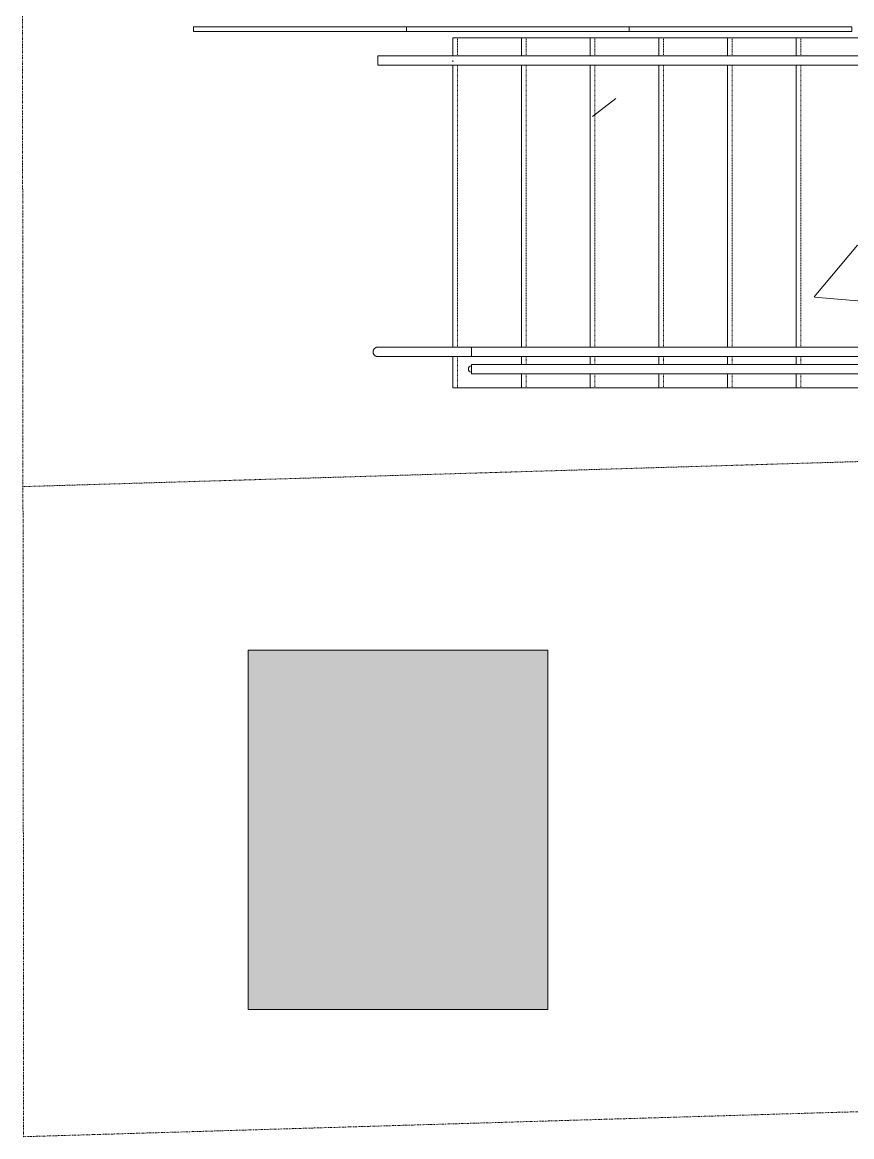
# Model space of a CAD drawing. Header units: inches. Extents: x -1551 to 2054, y 9767 to 12269.
# Drawn here: x -22.4 to 110.3, y 9767.3 to 9945.7 of the extents above; entities that cross this region are included whole.
import ezdxf

# ---------------------------------------------------------------- set-up
doc = ezdxf.new("R2010")
doc.units = ezdxf.units.IN
doc.header["$MEASUREMENT"] = 0
for name, pattern in [('Dash 1_16_', [0.125, 0.0625, -0.0625]), ('Double Dash 3_8_', [1, 0.375, -0.125, 0.125, -0.125, 0.125, -0.125]), ('Overhead 1_16_', [0.101562, 0.0625, -0.039062])]:
    doc.linetypes.add(name, pattern=pattern)
for name, color, linetype, lineweight in [('0-1', 7, 'Continuous', 5), ('0-2', 7, 'Continuous', 9), ('0-3', 250, 'Double Dash 3_8_', 15), ('A-FLOR-HRAL-1', 7, 'Continuous', 9), ('A-GLAZ-CURT-1', 7, 'Continuous', 9), ('C-PROP-LINE-1', 250, 'Double Dash 3_8_', 15), ('C-PROP-LINE-2', 250, 'Dash 1_16_', 15), ('E-ELEC-EQPM', 71, 'Continuous', 9), ('E-ELEC-EQPM-2', 252, 'Continuous', 9), ('S-STRS-1', 7, 'Continuous', 9), ('S-STRS-2', 252, 'Continuous', 9), ('S-STRS-3', 7, 'Overhead 1_16_', 9)]:
    doc.layers.add(name, color=color, linetype=linetype, lineweight=lineweight)
pattern_1 = [(50, (0, 0), (103.28545, -9.0368), [10.8, -118.8]), (355, (0, 0), (-19.9797, 108.3155), [8.64, -95.04]), (100.451, (8.61, -0.75), (83.3065, 99.2783), [9.179, -100.964]), (46.184, (0, 28.8), (153.6832, -23.8353), [16.2, -178.2]), (96.636, (12.8, 26.81), (134.5904, 140.2742), [13.768, -151.447]), (351.184, (0, 28.8), (134.5915, 140.2725), [12.96, -142.56]), (21, (14.4, 21.6), (85.95435, -57.97756), [10.8, -118.8]), (326, (14.4, 21.6), (35.0378, 104.4212), [8.64, -95.04]), (71.451, (21.56, 16.77), (120.9926, 46.443), [9.179, -100.964]), (37.5, (0, 0), (1.75074, 47.93675), [4.752, -89.136, 4.752, -91.728, -95.4]), (37.5, (0, 0), (1.75074, 47.93675), [-190.368, 4.752, -90.648]), (7.5, (0, 0), (37.8818, 56.79546), [4.752, -50.256, 4.752, -86.976, -36.36]), (7.5, (0, 0), (37.8818, 56.79546), [-146.736, 4.752, -31.608]), (327.5, (-32.112, 0), (76.87036, -3.24809), [4.752, -31.248, 4.752, -107.568, -149.04]), (327.5, (-32.112, 0), (76.87036, -3.24809), [-148.32, 4.752, -144.288]), (317.5, (-46.51, 0), (83.9787, 14.41494), [4.752, -42.048, 4.752, -69.84, -105.84]), (317.5, (-46.51, 0), (83.9787, 14.41494), [-121.392, 4.752, -101.088])]

# ---------------------------------------------------------------- blocks, each defined once
blk = doc.blocks.new('Railing - 1_-2854140-KEY PLAN - 1ST FLOOR')
at = {"layer": 'A-FLOR-HRAL-1'}
for p, q in [((2, 11), (2, 0)), ((3.5, 0), (3.5, 11))]:
    blk.add_line(p, q, dxfattribs=at)
at = {"layer": 'A-FLOR-HRAL-1', "flags": 128}
for points in [[(2, 15), (2, 15.03), (2, 15.06), (2.01, 15.09), (2.01, 15.12), (2.01, 15.15), (2.02, 15.18), (2.03, 15.21), (2.04, 15.24), (2.05, 15.26), (2.06, 15.29), (2.07, 15.32), (2.08, 15.35), (2.1, 15.37), (2.11, 15.4), (2.13, 15.42), (2.15, 15.45), (2.17, 15.47), (2.19, 15.49), (2.21, 15.52), (2.23, 15.54), (2.25, 15.56), (2.27, 15.58), (2.3, 15.6), (2.32, 15.61), (2.34, 15.63), (2.37, 15.65), (2.4, 15.66), (2.42, 15.68), (2.45, 15.69), (2.48, 15.7), (2.51, 15.71), (2.53, 15.72), (2.56, 15.73), (2.59, 15.73), (2.62, 15.74), (2.65, 15.74), (2.68, 15.75), (2.71, 15.75), (2.74, 15.75), (2.75, 15.75)], [(2, 15), (2, 15), (2, 14.99), (2, 14.97), (2, 14.95), (2, 14.92), (2, 14.89), (2, 14.84), (2, 14.8), (2, 14.74), (2, 14.68), (2, 14.62), (2, 14.55), (2, 14.47), (2, 14.39), (2, 14.3), (2, 14.21), (2, 14.11), (2, 14.01), (2, 13.9), (2, 13.79), (2, 13.67), (2, 13.55), (2, 13.42), (2, 13.29), (2, 13.16), (2, 13.02), (2, 12.89), (2, 12.74), (2, 12.6), (2, 12.45), (2, 12.3), (2, 12.15), (2, 11.99), (2, 11.84), (2, 11.68), (2, 11.52), (2, 11.36), (2, 11.2), (2, 11.04), (2, 11)], [(2, 11), (2, 11.16), (2, 11.32), (2, 11.48), (2, 11.64), (2, 11.79), (2, 11.95), (2, 12.11), (2, 12.26), (2, 12.41), (2, 12.56), (2, 12.7), (2, 12.85), (2, 12.99), (2, 13.12), (2, 13.26), (2, 13.39), (2, 13.52), (2, 13.64), (2, 13.76), (2, 13.87), (2, 13.98), (2, 14.08), (2, 14.18), (2, 14.28), (2, 14.37), (2, 14.45), (2, 14.53), (2, 14.6), (2, 14.67), (2, 14.73), (2, 14.78), (2, 14.83), (2, 14.87), (2, 14.91), (2, 14.94), (2, 14.97), (2, 14.98), (2, 14.99), (2, 15)], [(2.75, 15.75), (2.78, 15.75), (2.81, 15.75), (2.84, 15.74), (2.87, 15.74), (2.9, 15.74), (2.93, 15.73), (2.96, 15.72), (2.99, 15.71), (3.01, 15.7), (3.04, 15.69), (3.07, 15.68), (3.1, 15.67), (3.12, 15.65), (3.15, 15.64), (3.17, 15.62), (3.2, 15.6), (3.22, 15.58), (3.24, 15.56), (3.27, 15.54), (3.29, 15.52), (3.31, 15.5), (3.33, 15.48), (3.35, 15.45), (3.36, 15.43), (3.38, 15.41), (3.4, 15.38), (3.41, 15.35), (3.43, 15.33), (3.44, 15.3), (3.45, 15.27), (3.46, 15.24), (3.47, 15.22), (3.48, 15.19), (3.48, 15.16), (3.49, 15.13), (3.49, 15.1), (3.5, 15.07), (3.5, 15.04), (3.5, 15.01), (3.5, 15)], [(3.5, 11), (3.5, 11.16), (3.5, 11.32), (3.5, 11.48), (3.5, 11.64), (3.5, 11.79), (3.5, 11.95), (3.5, 12.11), (3.5, 12.26), (3.5, 12.41), (3.5, 12.56), (3.5, 12.7), (3.5, 12.85), (3.5, 12.99), (3.5, 13.12), (3.5, 13.26), (3.5, 13.39), (3.5, 13.52), (3.5, 13.64), (3.5, 13.76), (3.5, 13.87), (3.5, 13.98), (3.5, 14.08), (3.5, 14.18), (3.5, 14.28), (3.5, 14.37), (3.5, 14.45), (3.5, 14.53), (3.5, 14.6), (3.5, 14.67), (3.5, 14.73), (3.5, 14.78), (3.5, 14.83), (3.5, 14.87), (3.5, 14.91), (3.5, 14.94), (3.5, 14.97), (3.5, 14.98), (3.5, 14.99), (3.5, 15)], [(3.5, 15), (3.5, 15), (3.5, 14.99), (3.5, 14.97), (3.5, 14.95), (3.5, 14.92), (3.5, 14.89), (3.5, 14.84), (3.5, 14.8), (3.5, 14.74), (3.5, 14.68), (3.5, 14.62), (3.5, 14.55), (3.5, 14.47), (3.5, 14.39), (3.5, 14.3), (3.5, 14.21), (3.5, 14.11), (3.5, 14.01), (3.5, 13.9), (3.5, 13.79), (3.5, 13.67), (3.5, 13.55), (3.5, 13.42), (3.5, 13.29), (3.5, 13.16), (3.5, 13.02), (3.5, 12.89), (3.5, 12.74), (3.5, 12.6), (3.5, 12.45), (3.5, 12.3), (3.5, 12.15), (3.5, 11.99), (3.5, 11.84), (3.5, 11.68), (3.5, 11.52), (3.5, 11.36), (3.5, 11.2), (3.5, 11.04), (3.5, 11)]]:
    blk.add_lwpolyline(points, dxfattribs=at)
at = {"layer": 'A-FLOR-HRAL-1'}
blk.add_arc((0, 0), 0.5, 360, 180, dxfattribs=at)
blk = doc.blocks.new('Railing - 1_-2854104-KEY PLAN - 1ST FLOOR')
at = {"layer": 'A-FLOR-HRAL-1'}
for p, q in [((2, 0), (2, -11)), ((2, 0), (2.75, 0)), ((2.75, 0), (3.5, 0)), ((3.5, -11), (3.5, 0))]:
    blk.add_line(p, q, dxfattribs=at)
at = {"layer": 'A-FLOR-HRAL-1', "flags": 128}
for points in [[(2, -15), (2, -15), (2, -14.99), (2, -14.97), (2, -14.95), (2, -14.92), (2, -14.89), (2, -14.84), (2, -14.8), (2, -14.74), (2, -14.68), (2, -14.62), (2, -14.55), (2, -14.47), (2, -14.39), (2, -14.3), (2, -14.21), (2, -14.11), (2, -14.01), (2, -13.9), (2, -13.79), (2, -13.67), (2, -13.55), (2, -13.42), (2, -13.29), (2, -13.16), (2, -13.02), (2, -12.89), (2, -12.74), (2, -12.6), (2, -12.45), (2, -12.3), (2, -12.15), (2, -11.99), (2, -11.84), (2, -11.68), (2, -11.52), (2, -11.36), (2, -11.2), (2, -11.04), (2, -11)], [(2, -11), (2, -11.16), (2, -11.32), (2, -11.48), (2, -11.64), (2, -11.79), (2, -11.95), (2, -12.11), (2, -12.26), (2, -12.41), (2, -12.56), (2, -12.7), (2, -12.85), (2, -12.99), (2, -13.12), (2, -13.26), (2, -13.39), (2, -13.52), (2, -13.64), (2, -13.76), (2, -13.87), (2, -13.98), (2, -14.08), (2, -14.18), (2, -14.28), (2, -14.37), (2, -14.45), (2, -14.53), (2, -14.6), (2, -14.67), (2, -14.73), (2, -14.78), (2, -14.83), (2, -14.87), (2, -14.91), (2, -14.94), (2, -14.97), (2, -14.98), (2, -14.99), (2, -15)], [(3.5, -11), (3.5, -11.16), (3.5, -11.32), (3.5, -11.48), (3.5, -11.64), (3.5, -11.79), (3.5, -11.95), (3.5, -12.11), (3.5, -12.26), (3.5, -12.41), (3.5, -12.56), (3.5, -12.7), (3.5, -12.85), (3.5, -12.99), (3.5, -13.12), (3.5, -13.26), (3.5, -13.39), (3.5, -13.52), (3.5, -13.64), (3.5, -13.76), (3.5, -13.87), (3.5, -13.98), (3.5, -14.08), (3.5, -14.18), (3.5, -14.28), (3.5, -14.37), (3.5, -14.45), (3.5, -14.53), (3.5, -14.6), (3.5, -14.67), (3.5, -14.73), (3.5, -14.78), (3.5, -14.83), (3.5, -14.87), (3.5, -14.91), (3.5, -14.94), (3.5, -14.97), (3.5, -14.98), (3.5, -14.99), (3.5, -15)], [(3.5, -15), (3.5, -15), (3.5, -14.99), (3.5, -14.97), (3.5, -14.95), (3.5, -14.92), (3.5, -14.89), (3.5, -14.84), (3.5, -14.8), (3.5, -14.74), (3.5, -14.68), (3.5, -14.62), (3.5, -14.55), (3.5, -14.47), (3.5, -14.39), (3.5, -14.3), (3.5, -14.21), (3.5, -14.11), (3.5, -14.01), (3.5, -13.9), (3.5, -13.79), (3.5, -13.67), (3.5, -13.55), (3.5, -13.42), (3.5, -13.29), (3.5, -13.16), (3.5, -13.02), (3.5, -12.89), (3.5, -12.74), (3.5, -12.6), (3.5, -12.45), (3.5, -12.3), (3.5, -12.15), (3.5, -11.99), (3.5, -11.84), (3.5, -11.68), (3.5, -11.52), (3.5, -11.36), (3.5, -11.2), (3.5, -11.04), (3.5, -11)], [(2.75, -15.75), (2.72, -15.75), (2.69, -15.75), (2.66, -15.74), (2.63, -15.74), (2.6, -15.74), (2.57, -15.73), (2.54, -15.72), (2.51, -15.71), (2.49, -15.7), (2.46, -15.69), (2.43, -15.68), (2.4, -15.67), (2.38, -15.65), (2.35, -15.64), (2.33, -15.62), (2.3, -15.6), (2.28, -15.58), (2.26, -15.56), (2.23, -15.54), (2.21, -15.52), (2.19, -15.5), (2.17, -15.48), (2.15, -15.45), (2.14, -15.43), (2.12, -15.41), (2.1, -15.38), (2.09, -15.35), (2.07, -15.33), (2.06, -15.3), (2.05, -15.27), (2.04, -15.24), (2.03, -15.22), (2.02, -15.19), (2.02, -15.16), (2.01, -15.13), (2.01, -15.1), (2, -15.07), (2, -15.04), (2, -15.01), (2, -15)], [(3.5, -15), (3.5, -15.03), (3.5, -15.06), (3.49, -15.09), (3.49, -15.12), (3.49, -15.15), (3.48, -15.18), (3.47, -15.21), (3.46, -15.24), (3.45, -15.26), (3.44, -15.29), (3.43, -15.32), (3.42, -15.35), (3.4, -15.37), (3.39, -15.4), (3.37, -15.42), (3.35, -15.45), (3.33, -15.47), (3.31, -15.49), (3.29, -15.52), (3.27, -15.54), (3.25, -15.56), (3.23, -15.58), (3.2, -15.6), (3.18, -15.61), (3.16, -15.63), (3.13, -15.65), (3.1, -15.66), (3.08, -15.68), (3.05, -15.69), (3.02, -15.7), (2.99, -15.71), (2.97, -15.72), (2.94, -15.73), (2.91, -15.73), (2.88, -15.74), (2.85, -15.74), (2.82, -15.75), (2.79, -15.75), (2.76, -15.75), (2.75, -15.75)]]:
    blk.add_lwpolyline(points, dxfattribs=at)
at = {"layer": 'A-FLOR-HRAL-1'}
blk.add_arc((0, 0), 0.5, 180, 360, dxfattribs=at)
blk = doc.blocks.new('Railing - Railing-2829184-KEY PLAN - 1ST FLOOR')
at = {"layer": 'A-FLOR-HRAL-1'}
for p, q in [((-3822.32, 9893.69), (-3915.32, 9893.69)), ((-3822.32, 9893.69), (-3822.32, 9892.19)), ((-3822.32, 9892.19), (-3915.32, 9892.19)), ((-3915.32, 9889.44), (-3915.32, 9890.94)), ((-3822.32, 9890.94), (-3915.32, 9890.94)), ((-3822.32, 9890.94), (-3822.32, 9889.44)), ((-3822.32, 9889.44), (-3915.32, 9889.44))]:
    blk.add_line(p, q, dxfattribs=at)
at = {"extrusion": (0, 0, -1), "zscale": -1, "rotation": 90.00000000000061}
for name, p in [('Railing - 1_-2854104-KEY PLAN - 1ST FLOOR', (3915.32, 9890.19)), ('Railing - 1_-2854140-KEY PLAN - 1ST FLOOR', (3822.32, 9890.19))]:
    blk.add_blockref(name, p, dxfattribs=at)
blk = doc.blocks.new('Top Rail Type - Top Rail_Internal_-2831824-KEY PLAN - 1ST FLOOR')
at = {"layer": 'A-FLOR-HRAL-1'}
for p, q in [((-3918.3, 9940.31), (-3930.32, 9940.31)), ((-3819.11, 9940.31), (-3918.11, 9940.31)), ((-3807.32, 9940.31), (-3819.11, 9940.31)), ((-3930.32, 9939.37), (-3930.32, 9939.56)), ((-3930.32, 9938.81), (-3918.3, 9938.81)), ((-3918.11, 9938.81), (-3819.11, 9938.81)), ((-3819.11, 9938.81), (-3807.32, 9938.81)), ((-3807.32, 9939.56), (-3807.32, 9939.37))]:
    blk.add_line(p, q, dxfattribs=at)
for points in [[(-3918.32, 9939.37), (-3918.32, 9939.43), (-3918.32, 9939.5), (-3918.32, 9939.56)], [(-3819.32, 9939.37), (-3819.32, 9939.43), (-3819.32, 9939.5), (-3819.32, 9939.56)]]:
    blk.add_open_spline(points, degree=3, dxfattribs=at)
blk = doc.blocks.new('Top Rail Type - Top Rail_Internal_-V14-KEY PLAN - 1ST FLOOR')
at = {"layer": 'A-FLOR-HRAL-1'}
for p, q in [((-3930.32, 9940.31), (-3930.32, 9938.81)), ((-3930.32, 9940.31), (-3918.32, 9940.31)), ((-3918.32, 9940.31), (-3819.32, 9940.31)), ((-3819.32, 9940.31), (-3807.32, 9940.31)), ((-3807.32, 9940.31), (-3807.32, 9938.81)), ((-3930.32, 9938.81), (-3918.32, 9938.81)), ((-3918.32, 9938.81), (-3819.32, 9938.81)), ((-3819.32, 9938.81), (-3807.32, 9938.81))]:
    blk.add_line(p, q, dxfattribs=at)
blk = doc.blocks.new('Horizontal_Siding - Horizontal_Siding-3202372-KEY PLAN - 1ST FLOOR')
at = {"layer": 'A-GLAZ-CURT-1'}
for p, q in [((-17.81, 2.25), (17.81, 2.25)), ((-17.81, 1.5), (-17.81, 2.25)), ((17.81, 2.25), (17.81, 1.5)), ((17.81, 1.5), (-17.81, 1.5))]:
    blk.add_line(p, q, dxfattribs=at)
blk = doc.blocks.new('Horizontal_Siding - Horizontal_Siding-3202371-KEY PLAN - 1ST FLOOR')
at = {"layer": 'A-GLAZ-CURT-1'}
for p, q in [((-17.06, 2.25), (17.06, 2.25)), ((-17.06, 1.5), (-17.06, 2.25)), ((17.06, 2.25), (17.06, 1.5)), ((17.06, 1.5), (-17.06, 1.5))]:
    blk.add_line(p, q, dxfattribs=at)
blk = doc.blocks.new('261200 - Medium-Voltage Transformers - Generic - large-2843574-KEY PLAN - 1ST FLOOR')
at = {"layer": 'E-ELEC-EQPM-2'}
blk.add_hatch(color=256, dxfattribs=at).paths.add_polyline_path([(24, -28.75), (24, 28.75), (-24, 28.75), (-24, -28.75), (-9.85, -28.75)], flags=0)
at = {"layer": 'E-ELEC-EQPM'}
for p, q in [((-24, 28.75), (24, 28.75)), ((-24, 28.75), (-24, -28.75)), ((24, -28.75), (24, 28.75)), ((24, -28.75), (-24, -28.75))]:
    blk.add_line(p, q, dxfattribs=at)
blk = doc.blocks.new('Family - ___-1878357-KEY PLAN - 1ST FLOOR')
at = {"layer": 'C-PROP-LINE-1'}
for p, q in [((-3987.23, 9980.19), (-3987.01, 9767.34)), ((-3860.72, 9771.12), (-3831.82, 9771.98)), ((-3987.01, 9767.34), (-3860.72, 9771.12))]:
    blk.add_line(p, q, dxfattribs=at)
blk = doc.blocks.new('Family - ___-2855424-KEY PLAN - 1ST FLOOR')
at = {"layer": 'C-PROP-LINE-2'}
blk.add_line((-3987.11, 9871.38), (-1910.82, 9933.54), dxfattribs=at)
blk = doc.blocks.new('CTR - 1st Phase - Shell_rvt-1-KEY PLAN - 1ST FLOOR')
at = {"layer": 'S-STRS-2'}
h = blk.add_hatch(dxfattribs=at)
h.set_pattern_fill('FP_13', color=256, style=0, pattern_type=2)
h.set_pattern_definition(pattern_1)
h.paths.add_polyline_path([(-3907.32, 9887.19), (-3896.32, 9887.19), (-3896.32, 9889.44), (-3907.32, 9889.44)], flags=0)
h.paths.add_polyline_path([(-3907.32, 9890.94), (-3896.32, 9890.94), (-3896.32, 9892.19), (-3907.32, 9892.19), (-3907.32, 9891.65)], flags=0)
h.paths.add_polyline_path([(-3907.32, 9893.69), (-3896.32, 9893.69), (-3896.32, 9938.81), (-3907.32, 9938.81), (-3907.32, 9901.52)], flags=0)
h.paths.add_polyline_path([(-3896.32, 9940.31), (-3896.32, 9943.19), (-3907.32, 9943.19), (-3907.32, 9940.31), (-3903.15, 9940.31)], flags=0)
h = blk.add_hatch(dxfattribs=at)
h.set_pattern_fill('FP_13', color=256, style=0, pattern_type=2)
h.set_pattern_definition(pattern_1)
h.paths.add_polyline_path([(-3885.32, 9887.19), (-3885.32, 9889.44), (-3896.32, 9889.44), (-3896.32, 9887.19)], flags=0)
h.paths.add_polyline_path([(-3885.32, 9890.94), (-3885.32, 9892.19), (-3896.32, 9892.19), (-3896.32, 9890.94)], flags=0)
h.paths.add_polyline_path([(-3885.32, 9893.69), (-3885.32, 9938.81), (-3896.32, 9938.81), (-3896.32, 9893.69)], flags=0)
h.paths.add_polyline_path([(-3896.32, 9940.31), (-3885.32, 9940.31), (-3885.32, 9943.19), (-3896.32, 9943.19)], flags=0)
h = blk.add_hatch(dxfattribs=at)
h.set_pattern_fill('FP_8', color=256, style=0, pattern_type=2)
h.set_pattern_definition(pattern_1)
h.paths.add_polyline_path([(-3874.32, 9887.19), (-3874.32, 9889.44), (-3885.32, 9889.44), (-3885.32, 9887.19)], flags=0)
h.paths.add_polyline_path([(-3874.32, 9890.94), (-3874.32, 9892.19), (-3885.32, 9892.19), (-3885.32, 9890.94)], flags=0)
h.paths.add_polyline_path([(-3874.32, 9893.69), (-3874.32, 9938.81), (-3885.32, 9938.81), (-3885.32, 9893.69)], flags=0)
h.paths.add_polyline_path([(-3885.32, 9940.31), (-3874.32, 9940.31), (-3874.32, 9943.19), (-3885.32, 9943.19)], flags=0)
h = blk.add_hatch(dxfattribs=at)
h.set_pattern_fill('FP_8', color=256, style=0, pattern_type=2)
h.set_pattern_definition(pattern_1)
h.paths.add_polyline_path([(-3874.32, 9887.19), (-3863.32, 9887.19), (-3863.32, 9889.44), (-3874.32, 9889.44)], flags=0)
h.paths.add_polyline_path([(-3869.38, 9890.94), (-3863.32, 9890.94), (-3863.32, 9892.19), (-3874.32, 9892.19), (-3874.32, 9890.94)], flags=0)
h.paths.add_polyline_path([(-3874.32, 9893.69), (-3863.32, 9893.69), (-3863.32, 9938.81), (-3874.32, 9938.81), (-3874.32, 9911.39)], flags=0)
h.paths.add_polyline_path([(-3874.32, 9940.31), (-3863.32, 9940.31), (-3863.32, 9943.19), (-3874.32, 9943.19)], flags=0)
h = blk.add_hatch(dxfattribs=at)
h.set_pattern_fill('FP_8', color=256, style=0, pattern_type=2)
h.set_pattern_definition(pattern_1)
h.paths.add_polyline_path([(-3852.32, 9887.19), (-3852.32, 9889.44), (-3863.32, 9889.44), (-3863.32, 9887.19)], flags=0)
h.paths.add_polyline_path([(-3852.32, 9890.94), (-3852.32, 9892.19), (-3863.32, 9892.19), (-3863.32, 9890.94)], flags=0)
h.paths.add_polyline_path([(-3852.32, 9893.69), (-3852.32, 9938.81), (-3863.32, 9938.81), (-3863.32, 9893.69)], flags=0)
h.paths.add_polyline_path([(-3863.32, 9940.31), (-3852.32, 9940.31), (-3852.32, 9943.19), (-3863.32, 9943.19)], flags=0)
at = {"layer": 'S-STRS-1'}
for p, q in [((-3918.32, 9943.19), (-3918.32, 9940.31)), ((-3918.32, 9943.19), (-3907.32, 9943.19)), ((-3907.32, 9943.19), (-3896.32, 9943.19)), ((-3907.32, 9943.19), (-3907.32, 9940.31)), ((-3896.32, 9943.19), (-3885.32, 9943.19)), ((-3896.32, 9943.19), (-3896.32, 9940.31)), ((-3885.32, 9943.19), (-3874.32, 9943.19)), ((-3885.32, 9943.19), (-3885.32, 9940.31)), ((-3874.32, 9943.19), (-3863.32, 9943.19)), ((-3874.32, 9943.19), (-3874.32, 9940.31)), ((-3863.32, 9943.19), (-3852.32, 9943.19)), ((-3863.32, 9943.19), (-3863.32, 9940.31)), ((-3918.32, 9938.81), (-3918.32, 9893.65)), ((-3907.32, 9938.81), (-3907.32, 9893.69)), ((-3896.32, 9938.81), (-3896.32, 9893.69)), ((-3885.32, 9938.81), (-3885.32, 9893.69)), ((-3874.32, 9938.81), (-3874.32, 9893.69)), ((-3863.32, 9938.81), (-3863.32, 9893.69)), ((-3918.32, 9892.21), (-3918.32, 9887.19)), ((-3907.32, 9892.19), (-3907.32, 9890.94)), ((-3896.32, 9892.19), (-3896.32, 9890.94)), ((-3885.32, 9892.19), (-3885.32, 9890.94)), ((-3874.32, 9892.19), (-3874.32, 9890.94)), ((-3863.32, 9892.19), (-3863.32, 9890.94)), ((-3907.32, 9889.44), (-3907.32, 9887.19)), ((-3896.32, 9889.44), (-3896.32, 9887.19)), ((-3885.32, 9889.44), (-3885.32, 9887.19)), ((-3874.32, 9889.44), (-3874.32, 9887.19)), ((-3863.32, 9889.44), (-3863.32, 9887.19)), ((-3918.32, 9887.19), (-3907.32, 9887.19)), ((-3907.32, 9887.19), (-3896.32, 9887.19)), ((-3896.32, 9887.19), (-3885.32, 9887.19)), ((-3885.32, 9887.19), (-3874.32, 9887.19)), ((-3874.32, 9887.19), (-3863.32, 9887.19)), ((-3863.32, 9887.19), (-3852.32, 9887.19))]:
    blk.add_line(p, q, dxfattribs=at)
at = {"layer": 'S-STRS-3'}
for p, q in [((-3917.57, 9943.19), (-3917.57, 9940.31)), ((-3906.57, 9943.19), (-3906.57, 9940.31)), ((-3895.57, 9943.19), (-3895.57, 9940.31)), ((-3884.57, 9943.19), (-3884.57, 9940.31)), ((-3873.57, 9943.19), (-3873.57, 9940.31)), ((-3862.57, 9943.19), (-3862.57, 9940.31)), ((-3917.57, 9938.81), (-3917.57, 9893.65)), ((-3906.57, 9938.81), (-3906.57, 9893.69)), ((-3895.57, 9938.81), (-3895.57, 9893.69)), ((-3884.57, 9938.81), (-3884.57, 9893.69)), ((-3873.57, 9938.81), (-3873.57, 9893.69)), ((-3862.57, 9938.81), (-3862.57, 9893.69)), ((-3917.57, 9892.21), (-3917.57, 9887.19)), ((-3906.57, 9892.19), (-3906.57, 9890.94)), ((-3895.57, 9892.19), (-3895.57, 9890.94)), ((-3884.57, 9892.19), (-3884.57, 9890.94)), ((-3873.57, 9892.19), (-3873.57, 9890.94)), ((-3862.57, 9892.19), (-3862.57, 9890.94)), ((-3906.57, 9889.44), (-3906.57, 9887.19)), ((-3895.57, 9889.44), (-3895.57, 9887.19)), ((-3884.57, 9889.44), (-3884.57, 9887.19)), ((-3873.57, 9889.44), (-3873.57, 9887.19)), ((-3862.57, 9889.44), (-3862.57, 9887.19))]:
    blk.add_line(p, q, dxfattribs=at)
at = {"layer": '0-2', "rotation": 180}
for name, p in [('Horizontal_Siding - Horizontal_Siding-3202371-KEY PLAN - 1ST FLOOR', (-3942.76, 9946.44)), ('Horizontal_Siding - Horizontal_Siding-3202372-KEY PLAN - 1ST FLOOR', (-3907.89, 9946.44)), ('Horizontal_Siding - Horizontal_Siding-3202372-KEY PLAN - 1ST FLOOR', (-3872.26, 9946.44))]:
    blk.add_blockref(name, p, dxfattribs=at)
at = {"layer": '0-2'}
for name, p in [('Top Rail Type - Top Rail_Internal_-2831824-KEY PLAN - 1ST FLOOR', (0, 0)), ('Top Rail Type - Top Rail_Internal_-V14-KEY PLAN - 1ST FLOOR', (0, 0)), ('Railing - Railing-2829184-KEY PLAN - 1ST FLOOR', (0, 0)), ('261200 - Medium-Voltage Transformers - Generic - large-2843574-KEY PLAN - 1ST FLOOR', (-3927.07, 9816.44))]:
    blk.add_blockref(name, p, dxfattribs=at)
at = {"layer": '0-3'}
for name in ['Family - ___-1878357-KEY PLAN - 1ST FLOOR', 'Family - ___-2855424-KEY PLAN - 1ST FLOOR']:
    blk.add_blockref(name, (0, 0), dxfattribs=at)

msp = doc.modelspace()

# ---------------------------------------------------------------- block references
at = {"layer": '0-1'}
msp.add_blockref('CTR - 1st Phase - Shell_rvt-1-KEY PLAN - 1ST FLOOR', (3964.78, 0), dxfattribs=at)

doc.saveas('drawing.dxf')
